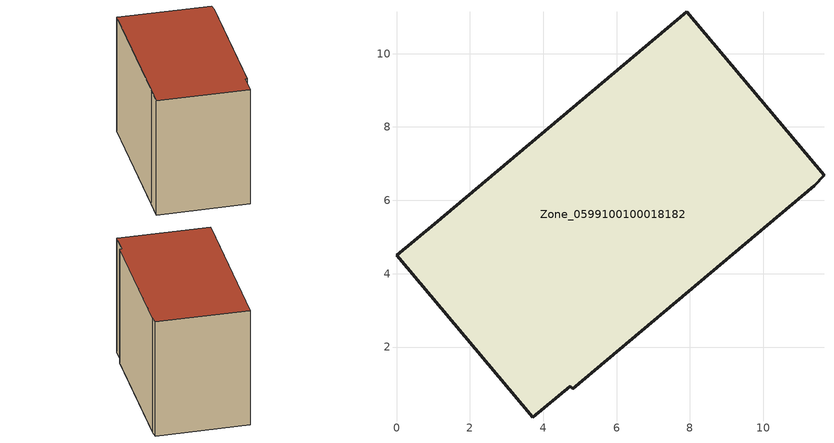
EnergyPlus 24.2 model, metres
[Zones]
Zone_0599100100018182
 floor ground (C_G): 4.73,0.94 3.71,0.09 0,4.5 1.04,5.36 7.91,11.14 11.66,6.68 11.39,6.39 4.81,0.86 z0
 wall outside (C_F): 7.91,11.14 1.04,5.36 0,4.5 3.71,0.09 4.73,0.94 4.81,0.86 11.39,6.39 11.66,6.68 7.91,11.14 z0:7.82
 roof outside (C_R): 3.71,0.09 4.73,0.94 4.81,0.86 11.39,6.39 11.66,6.68 7.91,11.14 1.04,5.36 0,4.5 z7.82
[BUILDING]
Pand.0599100100018182: North Axis=0; Terrain=City; Loads Convergence Tolerance Value=0.04; Temperature Convergence Tolerance Value=0.4; Solar Distribution=FullExterior; Maximum Number of Warmup Days=25; Minimum Number of Warmup Days=1
[Site:Location]
Rotterdam.The.Hague.AP_ZH_NLD Design_Conditions: Latitude=51.96; Longitude=4.45; Time Zone=1; Elevation=-4.5
[SITE:GROUNDTEMPERATURE:BUILDINGSURFACE]
18, 18, 18, 18, 18, 18, 18, 18, 18, 18, 18, 18
[MATERIAL] Thermal Absorptance=0.9; Solar Absorptance=0.7; Visible Absorptance=0.7
Name | Roughness | Thickness | Conductivity | Density | Specific Heat
G.TC.2015-2018 | MediumSmooth | 0.15 | 0.0428571 | 540 | 1210
F.TC.2015-2018 | Rough | 0.3 | 0.0666667 | 1920 | 840
R.TC.2015-2018 | MediumRough | 0.2 | 0.0333333 | 1500 | 1000
[CONSTRUCTION]
C_G: G.TC.2015-2018
C_F: F.TC.2015-2018
C_R: R.TC.2015-2018
[ZONE]
Zone_0599100100018182: Type=1; Multiplier=1; Ceiling Height=Autocalculate; Volume=Autocalculate; Floor Area=autocalculate; Part of Total Floor Area=Yes
[ZONEINFILTRATION:DESIGNFLOWRATE]
Infil_Zone_0599100100018182: Zone or ZoneList or Space or SpaceList=Zone_0599100100018182; Schedule=AlwaysOn; Design Flow Rate Calculation Method=Flow/Area; Flow Rate per Floor Area=0.0015; Constant Term Coefficient=1; Temperature Term Coefficient=0; Velocity Term Coefficient=0; Velocity Squared Term Coefficient=0
[HVACTEMPLATE:ZONE:IDEALLOADSAIRSYSTEM]
Zone_0599100100018182: Maximum Heating Supply Air Temperature=50; Minimum Cooling Supply Air Temperature=13; Maximum Heating Supply Air Humidity Ratio=0.0156; Minimum Cooling Supply Air Humidity Ratio=0.0077; Heating Limit=NoLimit; Cooling Limit=NoLimit; Dehumidification Control Type=ConstantSensibleHeatRatio; Cooling Sensible Heat Ratio=0.7; Dehumidification Setpoint=60; Humidification Control Type=None; Humidification Setpoint=30; Outdoor Air Method=None; Outdoor Air Flow Rate per Person=0.00944; Outdoor Air Flow Rate per Zone Floor Area=0; Outdoor Air Flow Rate per Zone=0; Demand Controlled Ventilation Type=None; Outdoor Air Economizer Type=NoEconomizer; Heat Recovery Type=None; Sensible Heat Recovery Effectiveness=0.7; Latent Heat Recovery Effectiveness=0.65
[ZONECONTROL:THERMOSTAT]
ThermostatControl_Zone_0599100100018182: Zone or ZoneList=Zone_0599100100018182; Control Type Schedule=DualSetpointControlType; Control 1=Thermostat_Zone_0599100100018182; Temperature Difference Between Cutout And Setpoint=0
[THERMOSTATSETPOINT:DUALSETPOINT]
Thermostat_Zone_0599100100018182: Heating Setpoint Temperature Schedule=HeatingSetpoint_Zone_0599100100018182; Cooling Setpoint Temperature Schedule=CoolingSetpoint_Zone_0599100100018182
[SCHEDULE:COMPACT]
HeatingSetpoint_Zone_0599100100018182: Through: 12/31, For: AllDays, Until: 24:00, 21
CoolingSetpoint_Zone_0599100100018182: Through: 12/31, For: AllDays, Until: 24:00, 24
DualSetpointControlType: Through: 12/31, For: AllDays, Until: 24:00, 4
AlwaysOn: Through: 12/31, For: AllDays, Until: 24:00, 1
